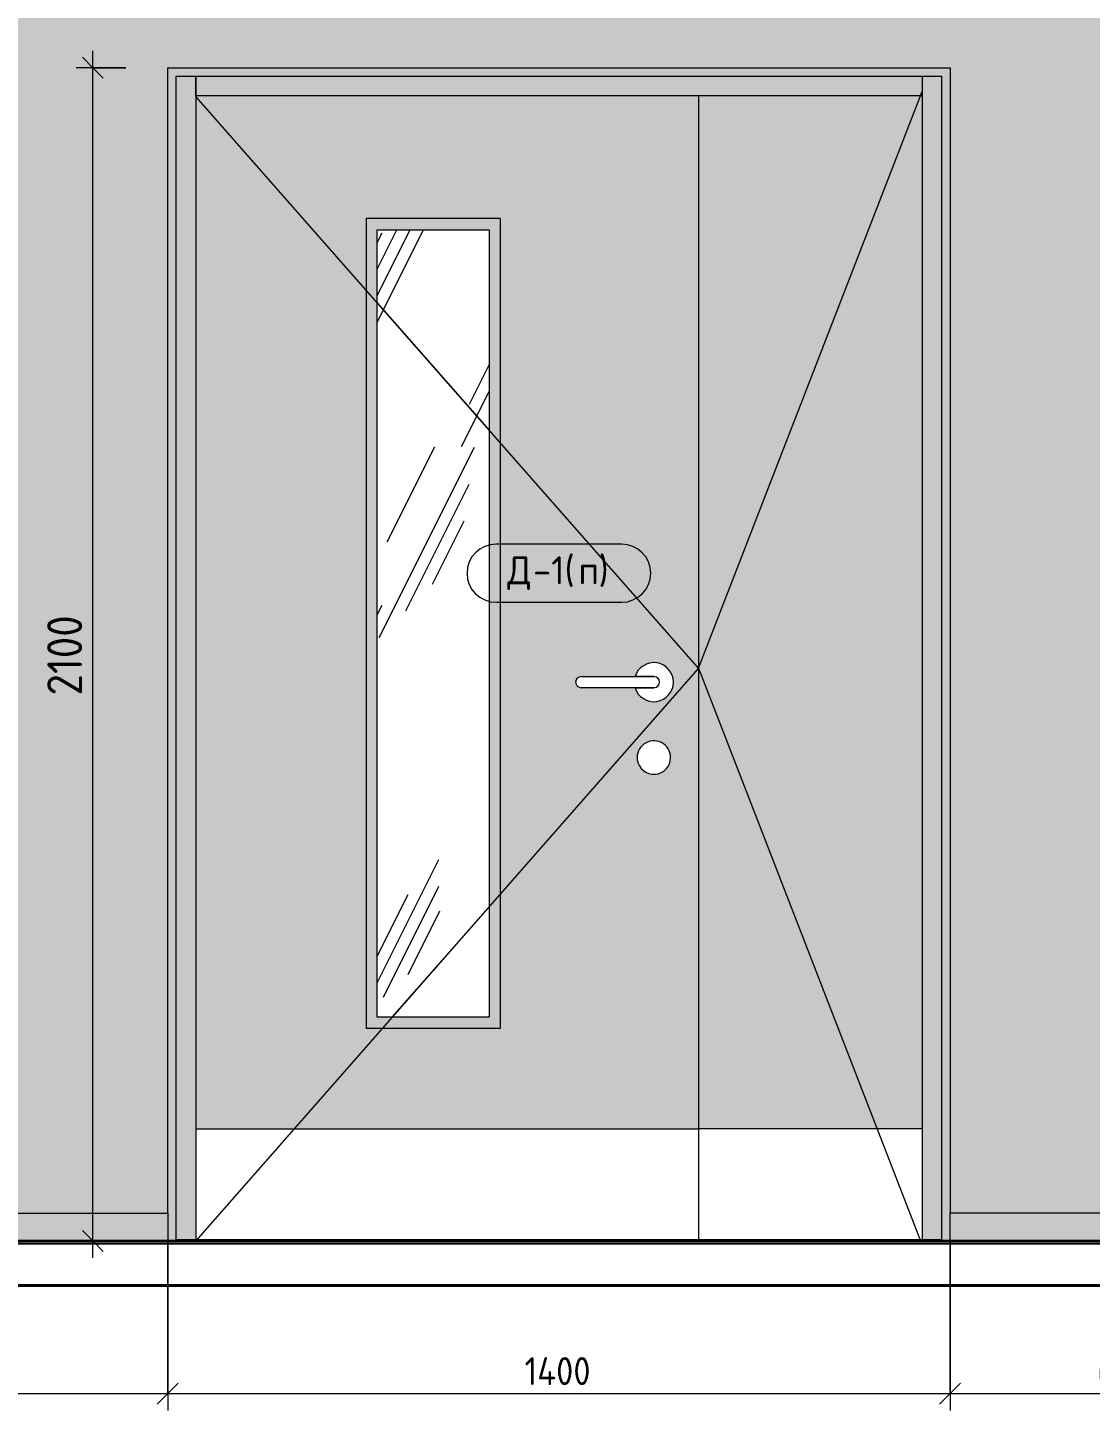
# Model space of a CAD drawing. Header units: millimetres. Extents: x -3511 to 67671, y -1987 to 16130.
# Drawn here: x 63867 to 65769, y 8096 to 10572 of the extents above; entities that cross this region are included whole.
import ezdxf

# ---------------------------------------------------------------- set-up
doc = ezdxf.new("R2010")
doc.units = ezdxf.units.MM
for name, color, linetype, lineweight in [('A-ANNO-DIMS', 7, 'Continuous', 9), ('A-ANNO-DIMS-25', 7, 'Continuous', 9), ('A-DETL', 7, 'Continuous', 9), ('A-DOOR', 7, 'Continuous', 9), ('A-DOOR-FRAM-1', 7, 'Continuous', 9), ('A-DOOR-IDEN', 7, 'Continuous', 9), ('A-FLOR', 7, 'Continuous', 9), ('A-GENM', 7, 'Continuous', 9), ('A-WALL-PATT', 7, 'Continuous', 9), ('I-WALL', 7, 'Continuous', 9)]:
    doc.layers.add(name, color=color, linetype=linetype, lineweight=lineweight)
for name, color, linetype, lineweight, true_color in [('A-FLOR-1', 7, 'Continuous', 9, 0x787878), ('A-FLOR-FNSH-1', 7, 'Continuous', 30, 0x3c3c3c), ('A-FLOR-FNSH-2', 7, 'Continuous', 40, 0x3c3c3c)]:
    doc.layers.add(name, color=color, linetype=linetype, lineweight=lineweight, true_color=true_color)
doc.styles.add('GOST Common_5', font='GOST_Common.ttf', dxfattribs={"height": 50})
doc.styles.add('ISOCPEUR_2', font='isocpeur.ttf', dxfattribs={"width": 0.9, "height": 62.5})
doc.styles.add('ISOCPEUR_3', font='isocpeur.ttf', dxfattribs={"width": 0.9, "height": 50})
doc.dimstyles.new('ISO-2_0_0_9К_Средний_округл2', dxfattribs={"dimscale": 304.8, "dimtxt": 49.799059, "dimasz": 0.123031, "dimexe": 0.098425, "dimexo": 0, "dimgap": 0, "dimtad": 1, "dimdec": 0, "dimrnd": 10, "dimzin": 0, "dimdsep": 46, "dimtxsty": 'ISOCPEUR_3', "dimblk1": 'OBLIQUE', "dimblk2": 'OBLIQUE', "dimsah": 1, "dimcen": 0.09, "dimdle": 0.098425, "dimazin": 0, "dimtfac": 1, "dimtdec": 4, "dimtix": 1, "dimtmove": 0, "dimatfit": 3, "dimfxl": 1, "dimtvp": 1, "dimtolj": 1, "dimtzin": 0, "dimarcsym": 2})
doc.dimstyles.new('ISO-2_5_0_9К_БОЛЬШОЙ_1', dxfattribs={"dimscale": 304.8, "dimtxt": 62.248823, "dimasz": 0.123031, "dimexe": 0.098425, "dimexo": 0.246063, "dimgap": 0, "dimtad": 1, "dimdec": 0, "dimrnd": 10, "dimzin": 0, "dimdsep": 46, "dimtxsty": 'ISOCPEUR_2', "dimblk1": 'OBLIQUE', "dimblk2": 'OBLIQUE', "dimsah": 1, "dimcen": 0.09, "dimdle": 0.098425, "dimazin": 0, "dimtfac": 1, "dimtdec": 4, "dimtix": 1, "dimtmove": 0, "dimatfit": 3, "dimfxl": 1, "dimtvp": 1, "dimtolj": 1, "dimtzin": 0, "dimarcsym": 2})

# ---------------------------------------------------------------- blocks, each defined once
blk = doc.blocks.new('110_Дверь_СКБ_2Ст - Д-1 Лестничная клетка EIS60-24280000-Развертка 3_45-4')
at = {"layer": 'A-DOOR'}
h = blk.add_hatch(color=256, dxfattribs=at)
h.paths.add_polyline_path([(-3235, 8600), (-2335, 8600), (-2335, 10450), (-3235, 10450), (-3235, 8813.4)])
h.paths.add_polyline_path([(-2710, 8800), (-2910, 8800), (-2910, 10210), (-2710, 10210), (-2710, 8813.4)])
h.paths.add_polyline_path([(-2412.9, 9235.1), (-2420.3, 9235.5), (-2427.5, 9237.7), (-2433.8, 9241.6), (-2439, 9247), (-2442.7, 9253.5), (-2444.7, 9260.7), (-2444.7, 9268.8), (-2443, 9275.6), (-2439, 9282.8), (-2434.4, 9287.9), (-2428.1, 9292), (-2420.9, 9294.4), (-2413.4, 9295), (-2405.9, 9293.6), (-2399.1, 9290.4), (-2393.2, 9285.6), (-2388.7, 9279.5), (-2386, 9272.5), (-2385, 9265), (-2386, 9257.5), (-2388.7, 9250.6), (-2393, 9244.6), (-2398.8, 9239.8), (-2405.5, 9236.5), (-2410.8, 9235.5)])
h.paths.add_polyline_path([(-2414.5, 9365), (-2423.5, 9366), (-2431.9, 9369.3), (-2439.2, 9374.7), (-2444.9, 9381.7), (-2448.5, 9390), (-2545, 9390), (-2547.6, 9390.3), (-2550, 9391.3), (-2552.1, 9392.9), (-2553.7, 9395), (-2554.7, 9397.4), (-2555, 9400), (-2554.7, 9402.6), (-2553.7, 9405), (-2552.1, 9407.1), (-2550, 9408.7), (-2547.6, 9409.7), (-2545, 9410), (-2448.5, 9410), (-2444.9, 9418.3), (-2439.2, 9425.3), (-2431.8, 9430.7), (-2423.5, 9434), (-2414.5, 9435), (-2405.5, 9433.7), (-2397.2, 9430.1), (-2390.1, 9424.6), (-2384.6, 9417.3), (-2381.2, 9409), (-2380, 9399.8), (-2381.2, 9391), (-2384.6, 9382.7), (-2390.1, 9375.4), (-2397.2, 9369.9), (-2405.5, 9366.3), (-2412.4, 9365.3)])
blk.add_hatch(color=256, dxfattribs=at).paths.add_polyline_path([(-1935, 8600), (-1935.1, 10450), (-2335, 10450), (-2335, 8600), (-2256.4, 8600)])
h = blk.add_hatch(dxfattribs=at)
h.set_pattern_fill('FP_27', color=256, style=0, pattern_type=2)
h.set_pattern_definition([(63.435, (63.5, 31.75), (-255.583, 766.747), [317.5, -190.5, 317.5, -190.5, -403.903]), (63.435, (63.5, 31.75), (-255.583, 766.747), [-1016, 127, -276.903]), (63.435, (47.6, 47.6), (-255.583, 766.747), [254, -317.5, 190.5, -190.5, -467.403]), (63.435, (47.6, 47.6), (-255.583, 766.747), [-952.5, 222.25, -245.153]), (63.435, (47.6, 95.25), (-255.583, 766.747), [190.5, -381, 127, -190.5, -530.903]), (63.435, (47.6, 95.25), (-255.583, 766.747), [-889, 285.75, -245.153]), (63.435, (95.25, 47.6), (-255.583, 766.747), [190.5, -381, 158.75, -6404.65]), (63.435, (142.9, 95.25), (-255.583, 766.747), [95.25, -476.25, 63.5, -6499.9]), (63.435, (63.5, 174.6), (-255.583, 766.747), [63.5, -476.25, 63.5, -254, -562.653]), (63.435, (63.5, 174.6), (-255.583, 766.747), [-857.25, 158.75, -403.903]), (63.435, (349.25, 127), (-255.583, 766.747), [317.5, -476.25, 381, -251.503]), (63.435, (349.25, 79.4), (-255.583, 766.747), [444.5, -317.5, 476.25, -188.003]), (63.435, (381, 95.25), (-255.583, 766.747), [508, -254, 381, -276.903]), (63.435, (428.6, 142.9), (-255.583, 766.747), [317.5, -444.5, 254, -403.903]), (63.435, (381, 238.1), (-255.583, 766.747), [158.75, -635, 190.5, -435.653]), (63.435, (476.25, 190.5), (-255.583, 766.747), [127, -635, 127, -530.903])])
h.paths.add_polyline_path([(-2887.5, 8800), (-2710, 8800), (-2710, 10210), (-2910, 10210), (-2910, 8800)])
at = {"layer": 'A-DOOR-FRAM-1'}
for points in [[(-3285, 8400), (-3270, 8400), (-3270, 10485), (-1900, 10484.9), (-1899.8, 8400), (-1885, 8400), (-1885, 10500), (-3285, 10500), (-3285, 8449.5)], [(-3269.7, 8400), (-3269.7, 8402), (-3235, 8402), (-3235, 10485), (-3270, 10485), (-3270, 8400)], [(-2256.4, 10450), (-1935, 10450.1), (-1935, 10485), (-3235, 10485), (-3235, 10450), (-2335, 10450)], [(-1912.3, 8402), (-1900, 8402), (-1900, 10485), (-1935, 10485), (-1935, 8402)]]:
    blk.add_hatch(color=256, dxfattribs=at).paths.add_polyline_path(points)
at = {"layer": 'A-DOOR'}
for p, q in [((-2335, 10450), (-2335, 8600)), ((-2335, 10450), (-2335, 8600)), ((-2690, 10230), (-2930, 10230)), ((-2930, 10230), (-2930, 8780)), ((-2690, 10230), (-2690, 8780)), ((-2910, 8800), (-2910, 10210)), ((-2910, 10210), (-2710, 10210)), ((-2710, 10210), (-2710, 8800)), ((-2910, 10078.9), (-2710, 9851.4)), ((-2545, 9410), (-2415, 9410)), ((-2415, 9410), (-2448.5, 9410)), ((-2415, 9390), (-2545, 9390)), ((-2448.5, 9390), (-2415, 9390)), ((-2710, 8997.9), (-2883.8, 8800)), ((-2710, 8800), (-2910, 8800)), ((-2690, 8780), (-2930, 8780)), ((-3235, 8600), (-2335, 8600)), ((-2335, 8600), (-2335, 8402)), ((-1935, 8600), (-2335, 8600)), ((-2335, 8600), (-2335, 8402))]:
    blk.add_line(p, q, dxfattribs=at)
for centre, radius, start, end in [((-2415, 9400), 35, 0, 163.3985), ((-2545, 9400), 10, 90, 270), ((-2415, 9400), 10, 270, 90), ((-2415, 9400), 10, 270, 90), ((-2415, 9400), 35, 196.6015, 0), ((-2415, 9265), 30, 0, 188.1699), ((-2415, 9265), 30, 188.1699, 0)]:
    blk.add_arc(centre, radius, start, end, dxfattribs=at)
at = {"layer": 'A-DOOR-FRAM-1'}
for p, q in [((-3270, 8400), (-3270, 10485)), ((-3270, 10485), (-1900, 10485)), ((-3235, 10450), (-3235, 10485)), ((-3235, 10485), (-3235, 8402)), ((-1935, 10485), (-1935, 10450)), ((-1935, 10485), (-1935, 8402)), ((-1900, 10485), (-1900, 8402)), ((-3235, 10450), (-1935, 10450))]:
    blk.add_line(p, q, dxfattribs=at)
blk = doc.blocks.new('Плинтус - Плинтус темный _ст_школа_-33412962-Развертка 3_45-4')
at = {"layer": 'A-GENM'}
blk.add_hatch(color=256, dxfattribs=at).paths.add_polyline_path([(-3285, 8400), (-3285, 8449.5), (-4030, 8449.5), (-4030, 8400), (-3308.2, 8400)])
for p, q in [((-4030, 8449.5), (-3285, 8449.5)), ((-4030, 8400), (-4030, 8449.5)), ((-3285, 8449.5), (-3285, 8400))]:
    blk.add_line(p, q, dxfattribs=at)
blk = doc.blocks.new('Плинтус - Плинтус темный _ст_школа_-33413688-Развертка 3_45-4')
at = {"layer": 'A-GENM'}
blk.add_hatch(color=256, dxfattribs=at).paths.add_polyline_path([(-1286, 8400), (-1286, 8450), (-1885, 8450), (-1885, 8400), (-1414.9, 8400)])
for p, q in [((-1885, 8450), (-1286, 8450)), ((-1885, 8400), (-1885, 8450))]:
    blk.add_line(p, q, dxfattribs=at)
blk = doc.blocks.new('DIMBLOCK59-Развертка 3_45-4')
at = {"layer": 'A-ANNO-DIMS-25'}
for p, q in [((63372.9, 8399.5), (63372.9, 8096.3)), ((63372.9, 8126.3), (63372.9, 8399.5)), ((64117.9, 8399.5), (64117.9, 8096.3)), ((64117.9, 8126.3), (64117.9, 8399.5)), ((63372.9, 8126.3), (64117.9, 8126.3))]:
    blk.add_line(p, q, dxfattribs=at)
at = {"layer": 'A-ANNO-DIMS-25', "lineweight": 20}
for p, q in [((63372.9, 8126.3), (63391.7, 8145.1)), ((64117.9, 8126.3), (64136.7, 8145.1)), ((63372.9, 8126.3), (63354.2, 8107.6)), ((64117.9, 8126.3), (64099.2, 8107.6))]:
    blk.add_line(p, q, dxfattribs=at)
at = {"layer": 'A-ANNO-DIMS-25', "color": 0, "insert": (63698, 8191.6), "char_height": 50, "width": 113.772, "attachment_point": 1, "line_spacing_factor": 1.149209, "style": 'ISOCPEUR_3'}
blk.add_mtext('750', dxfattribs=at)
blk = doc.blocks.new('_Oblique')
at = {"color": 0, "linetype": 'ByBlock', "lineweight": -2}
blk.add_line((-0.5, -0.5), (0.5, 0.5), dxfattribs=at)
blk = doc.blocks.new('DIMBLOCK60-Развертка 3_45-4')
at = {"layer": 'A-ANNO-DIMS-25'}
for p, q in [((64117.9, 8399.5), (64117.9, 8096.3)), ((64117.9, 8126.3), (64117.9, 8399.5)), ((65517.9, 8400), (65517.9, 8096.3)), ((65517.9, 8126.3), (65517.9, 8400)), ((64117.9, 8126.3), (65517.9, 8126.3))]:
    blk.add_line(p, q, dxfattribs=at)
at = {"layer": 'A-ANNO-DIMS-25', "lineweight": 20}
for p, q in [((64117.9, 8126.3), (64136.7, 8145.1)), ((65517.9, 8126.3), (65536.7, 8145.1)), ((64117.9, 8126.3), (64099.2, 8107.6)), ((65517.9, 8126.3), (65499.2, 8107.6))]:
    blk.add_line(p, q, dxfattribs=at)
at = {"layer": 'A-ANNO-DIMS-25', "color": 0, "insert": (64756.6, 8191.6), "char_height": 50, "width": 147.099, "attachment_point": 1, "line_spacing_factor": 1.149209, "style": 'ISOCPEUR_3'}
blk.add_mtext('1400', dxfattribs=at)
blk = doc.blocks.new('DIMBLOCK61-Развертка 3_45-4')
at = {"layer": 'A-ANNO-DIMS-25'}
for p, q in [((65517.9, 8400), (65517.9, 8096.3)), ((65517.9, 8126.3), (65517.9, 8400)), ((66131.9, 8400), (66131.9, 8096.3)), ((66131.9, 8126.3), (66131.9, 8400)), ((65517.9, 8126.3), (66131.9, 8126.3))]:
    blk.add_line(p, q, dxfattribs=at)
at = {"layer": 'A-ANNO-DIMS-25', "lineweight": 20}
for p, q in [((65517.9, 8126.3), (65536.7, 8145.1)), ((66131.9, 8126.3), (66150.7, 8145.1)), ((65517.9, 8126.3), (65499.2, 8107.6)), ((66131.9, 8126.3), (66113.2, 8107.6))]:
    blk.add_line(p, q, dxfattribs=at)
at = {"layer": 'A-ANNO-DIMS-25', "color": 0, "insert": (65781.8, 8191.6), "char_height": 50, "width": 103.429, "attachment_point": 1, "line_spacing_factor": 1.149209, "style": 'ISOCPEUR_3'}
blk.add_mtext('610', dxfattribs=at)
blk = doc.blocks.new('DIMBLOCK64-Развертка 3_45-4')
at = {"layer": 'A-ANNO-DIMS-25'}
for p, q in [((63983.9, 8369.5), (63983.9, 10530)), ((64042.9, 10500), (63953.9, 10500)), ((63983.9, 10500), (64042.9, 10500)), ((64032.3, 8399.5), (63953.9, 8399.5)), ((63983.9, 8399.5), (64032.3, 8399.5))]:
    blk.add_line(p, q, dxfattribs=at)
at = {"layer": 'A-ANNO-DIMS-25', "lineweight": 20}
for p, q in [((63983.9, 10500), (63965.1, 10518.7)), ((63983.9, 10500), (64002.6, 10481.2)), ((63983.9, 8399.5), (63965.1, 8418.2)), ((63983.9, 8399.5), (64002.6, 8380.7))]:
    blk.add_line(p, q, dxfattribs=at)
at = {"layer": 'A-ANNO-DIMS-25', "color": 0, "insert": (63902.2, 9376.1), "char_height": 62.5, "width": 176.691, "attachment_point": 1, "rotation": 90, "line_spacing_factor": 1.149209, "style": 'ISOCPEUR_2'}
blk.add_mtext('2100', dxfattribs=at)
blk = doc.blocks.new('М_двери - Типоразмер_рамка-25223575-Развертка 3_45-4')
at = {"layer": 'A-DOOR-IDEN'}
for p, q in [((-2472.6, 9647), (-2697.4, 9647)), ((-2697.4, 9543), (-2472.6, 9543))]:
    blk.add_line(p, q, dxfattribs=at)
for centre, start, end in [((-2697.4, 9595), 90, 270), ((-2472.6, 9595), 270, 90)]:
    blk.add_arc(centre, 52, start, end, dxfattribs=at)

msp = doc.modelspace()

# ---------------------------------------------------------------- hatches: boundary and pattern name
at = {"layer": 'A-FLOR'}
msp.add_hatch(color=256, dxfattribs=at).paths.add_polyline_path([(64725.8, 8400), (65503.1, 8400), (65502.9, 8402), (64133.2, 8402), (64133.2, 8400), (64699.5, 8400)])
at = {"layer": 'A-FLOR-1'}
h = msp.add_hatch(dxfattribs=at)
h.set_pattern_fill('FP_28', color=256, style=0, pattern_type=2)
h.set_pattern_definition([(45, (67402.925, 0), (-14.25598, 14.25598), []), (45, (67417.181, 0), (-14.25598, 14.25598), [25.202, -5.04, 0.8382, -4.202])])
h.paths.add_polyline_path([(60308.2, 8319.5), (67512.9, 8319.5), (67512.9, 8320), (54207.6, 8320), (54207.6, 8319.5), (60097.8, 8319.5)])
at = {"layer": 'A-WALL-PATT'}
h = msp.add_hatch(color=256, dxfattribs=at)
h.paths.add_polyline_path([(64117.9, 8449.5), (64117.9, 10500), (65517.9, 10500), (65517.9, 8450), (66131.9, 8450), (66131.9, 11800), (63372.9, 11800), (63372.9, 8449.5), (64094.7, 8449.5)])
h.paths.add_polyline_path([(56311.2, 8450), (60872.9, 8450), (60872.9, 11800), (54642.4, 11800), (54642.4, 8450), (56100.9, 8450)])
h.paths.add_polyline_path([(56731.9, 10600), (55942.9, 10600), (55942.9, 11000), (56742.9, 11000), (56742.9, 10600)])

# ---------------------------------------------------------------- linework, layer by layer
at = {"layer": 'A-DETL'}
for q in [(64167.9, 10448.4), (65467.9, 10457.5), (64167.9, 8400), (65465, 8400)]:
    msp.add_line((65067.9, 9425), q, dxfattribs=at)
at = {"layer": 'A-FLOR'}
for p, q in [((64133.2, 8402), (65503.1, 8402)), ((64133.2, 8400), (64133.2, 8402)), ((65503.1, 8402), (65503.1, 8400))]:
    msp.add_line(p, q, dxfattribs=at)
at = {"layer": 'A-FLOR-FNSH-1'}
for p, q in [((54207.6, 8395), (67291.9, 8395)), ((67291.9, 8400), (63307.9, 8400))]:
    msp.add_line(p, q, dxfattribs=at)
at = {"layer": 'A-FLOR-FNSH-2'}
msp.add_line((67512.9, 8320), (54207.6, 8320), dxfattribs=at)
at = {"layer": 'I-WALL'}
for p, q in [((64117.9, 8449.5), (64117.9, 10500)), ((64117.9, 10500), (65517.9, 10500)), ((65517.9, 10500), (65517.9, 8450))]:
    msp.add_line(p, q, dxfattribs=at)

# ---------------------------------------------------------------- block references
at = {"layer": 'A-DOOR'}
msp.add_blockref('110_Дверь_СКБ_2Ст - Д-1 Лестничная клетка EIS60-24280000-Развертка 3_45-4', (67402.9, 0), dxfattribs=at)
at = {"layer": 'A-DOOR-IDEN'}
msp.add_blockref('М_двери - Типоразмер_рамка-25223575-Развертка 3_45-4', (67402.9, 0), dxfattribs=at)
at = {"layer": 'A-GENM'}
for name in ['Плинтус - Плинтус темный _ст_школа_-33412962-Развертка 3_45-4', 'Плинтус - Плинтус темный _ст_школа_-33413688-Развертка 3_45-4']:
    msp.add_blockref(name, (67402.9, 0), dxfattribs=at)

# ---------------------------------------------------------------- texts
at = {"layer": 'A-DOOR-IDEN', "char_height": 50, "attachment_point": 1, "style": 'GOST Common_5'}
for s, insert, width in [('-1(', (64771.8, 9625.3), 98.207), ('\\fGOST Common|b0|i0|c204|p34|;)', (64889.2, 9625.3), 24.051), ('\\fGOST Common|b0|i0|c204|p34|;Д', (64725.5, 9625.3), 56.118), ('\\fGOST Common|b0|i0|c204|p34|;п', (64852.8, 9625.3), 44.093)]:
    msp.add_mtext(s, dxfattribs=dict(at, insert=insert, width=width))

# ---------------------------------------------------------------- dimensions: what is measured, and where the dimension line sits
at = {"layer": 'A-ANNO-DIMS'}
dim = msp.add_linear_dim(base=(63983.8543, 10500), p1=(63957.3378, 8399.4895), p2=(64117.9254, 10500), angle=90, dimstyle='ISO-2_5_0_9К_БОЛЬШОЙ_1', override={"dimpost": '<>', "dimfxl": 2106.640119}, dxfattribs=at)
dim.commit()
dim.dimension.update_dxf_attribs({"geometry": 'DIMBLOCK64-Развертка 3_45-4', "text_midpoint": (63952.6043, 9449.7448)})
for base, p1, p2, override, picture, middle in [((64117.9, 8126.3), (63372.9, 8399.5), (64117.9, 8399.5), {"dimpost": '<>', "dimfxl": 745.000018}, 'DIMBLOCK59-Развертка 3_45-4', (63745.4, 8151.3)), ((65517.9, 8126.3), (64117.9, 8399.5), (65517.9, 8400), {"dimpost": '<>', "dimfxl": 1400.000093}, 'DIMBLOCK60-Развертка 3_45-4', (64817.9, 8151.3)), ((66131.9, 8126.3), (65517.9, 8400), (66131.9, 8400), {"dimpost": '<>', "dimfxl": 614}, 'DIMBLOCK61-Развертка 3_45-4', (65824.9, 8151.3))]:
    dim = msp.add_linear_dim(base=base, p1=p1, p2=p2, dimstyle='ISO-2_0_0_9К_Средний_округл2', override=override, dxfattribs=at)
    dim.commit()
    dim.dimension.update_dxf_attribs({"geometry": picture, "text_midpoint": middle})

doc.saveas('drawing.dxf')
